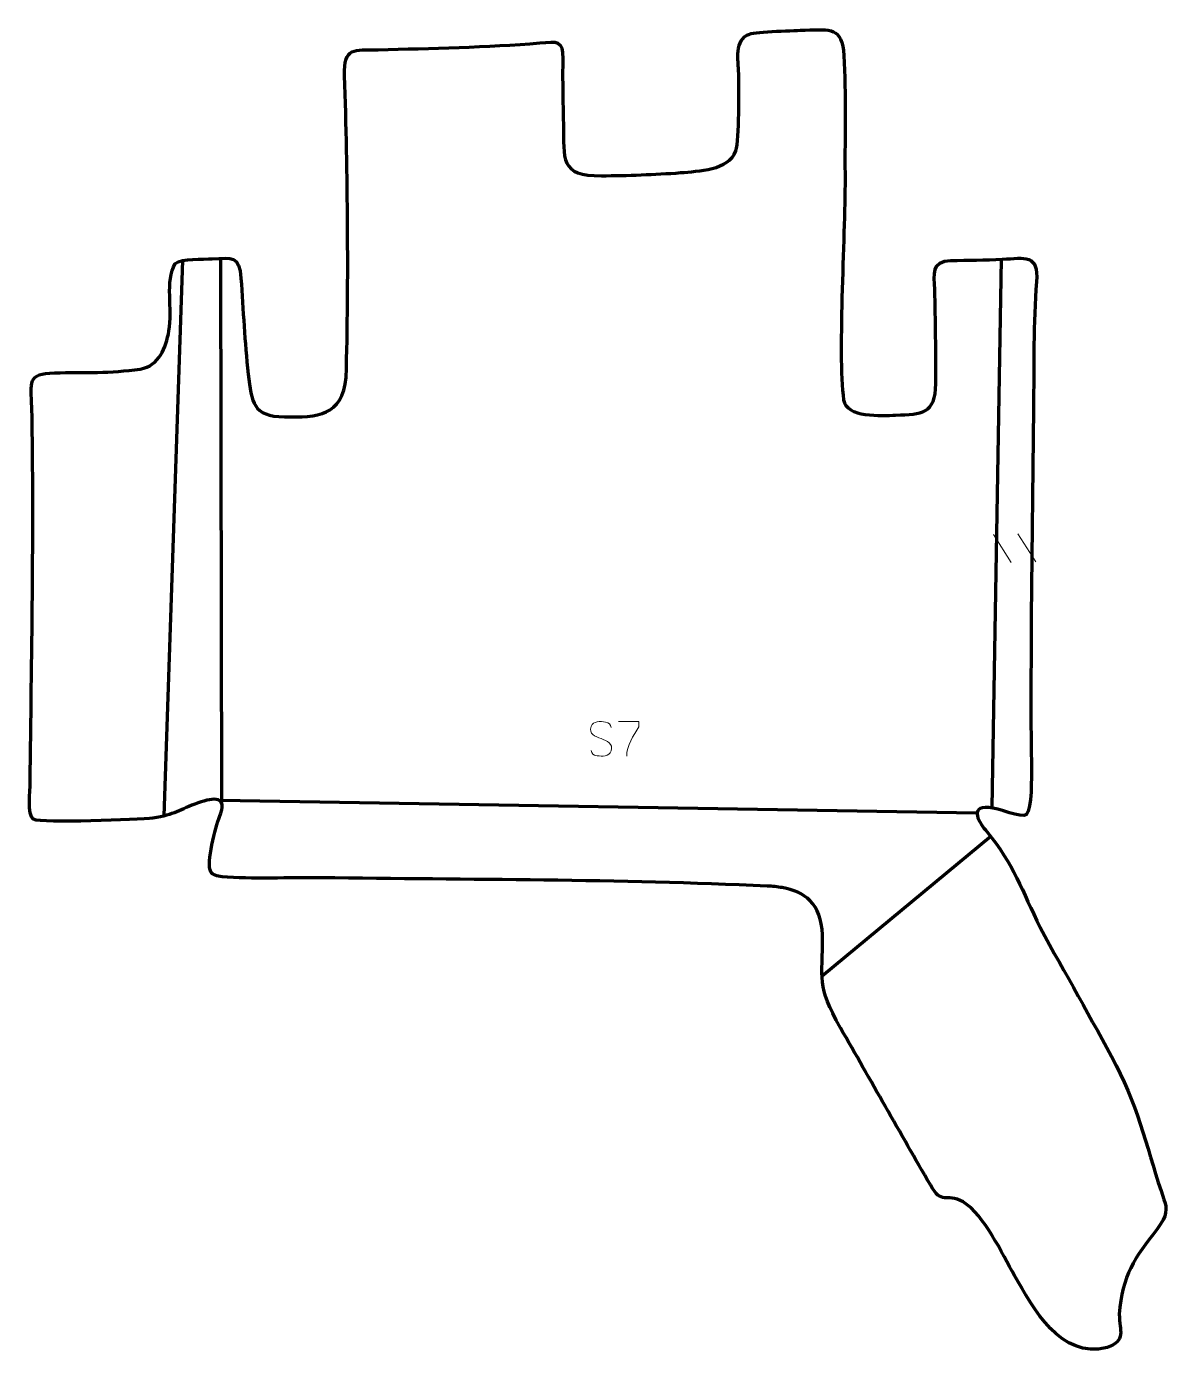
# Model space of a CAD drawing. Header units: millimetres. Extents: x -709 to 115, y -41 to 923.
import ezdxf

# ---------------------------------------------------------------- set-up
doc = ezdxf.new("R2010")
doc.units = ezdxf.units.MM
doc.header["$MEASUREMENT"] = 0
doc.layers.add('layer 2', color=7, linetype='Continuous')
doc.layers.add('layer 3', color=7, linetype='Continuous')

msp = doc.modelspace()

# ---------------------------------------------------------------- linework, layer by layer
at = {"layer": 'layer 2', "color": 140, "lineweight": 158}
for points in [[(-609.7491, 352.0533), (-609.7491, 352.0533), (-596.395, 753.5577), (-596.395, 753.5577)], [(-568.0884, 361.6766), (-568.0884, 361.6766), (-568.9207, 755.1925), (-568.9207, 755.1925)], [(-4.6314, 754.4637), (-4.6314, 754.4637), (-11.5201, 358.2667), (-11.5201, 358.2667)], [(-22.5922, 354.0288), (-22.5922, 354.0288), (-569.3024, 363.2049), (-569.3024, 363.2049)], [(-12.011, 337.4265), (-12.011, 337.4265), (-134.2364, 236.2997), (-134.2364, 236.2997)]]:
    msp.add_open_spline(points, degree=3, dxfattribs=at)
at = {"layer": 'layer 3', "color": 242, "lineweight": 158}
msp.add_open_spline([(-173.8702, 301.362), (-170.1425, 301.1908), (-166.4885, 300.8441), (-162.9709, 300.2194), (-162.9709, 300.2194), (-146.9452, 297.3732), (-134.7259, 288.8155), (-133.9478, 266.1909), (-133.9478, 266.1909), (-133.4585, 233.2854), (-138.7094, 230.12), (-120.8521, 198.8842), (-120.8521, 198.8842), (-99.1878, 161.0273), (-77.6396, 123.1037), (-55.9091, 85.2844), (-55.9091, 85.2844), (-47.2827, 70.2711), (-45.37, 79.8542), (-32.0972, 73.0526), (-32.0972, 73.0526), (-16.7789, 63.3426), (-4.194, 35.8972), (4.9867, 19.8537), (4.9867, 19.8537), (18.6316, -4.2754), (38.3398, -40.7739), (71.9156, -32.2994), (71.9156, -32.2994), (85.8767, -26.9468), (80.8959, -20.7562), (80.7239, -8.0162), (80.7239, -8.0162), (82.8199, 19.7219), (91.5439, 32.3449), (108.1936, 53.4439), (108.1936, 53.4439), (115.4506, 63.5336), (115.3866, 67.7266), (113.0029, 74.6644), (113.0029, 74.6644), (101.4571, 108.2689), (95.4979, 138.9452), (78.3528, 171.7325), (78.3528, 171.7325), (60.699, 205.4923), (41.5636, 238.0333), (23.4473, 271.4221), (23.4473, 271.4221), (10.2732, 297.7509), (4.4785, 317.3368), (-15.108, 340.79), (-15.108, 340.79), (-20.1982, 346.8851), (-28.6438, 358.9334), (-13.6059, 358.203), (-13.6059, 358.203), (-7.1816, 357.891), (10.4193, 350.0159), (13.6099, 353.1936), (13.6099, 353.1936), (17.6133, 357.1808), (17.1309, 380.8343), (17.1239, 387.2317), (17.1239, 387.2317), (17.1713, 400.1458), (16.7765, 413.0666), (16.7078, 425.9839), (16.7078, 425.9839), (16.8258, 449.3845), (16.9438, 472.785), (17.0618, 496.1855), (17.0618, 496.1855), (17.0618, 496.1855), (18.6272, 646.5539), (18.6272, 646.5539), (18.6272, 646.5539), (19.2053, 676.6602), (18.4118, 708.5406), (20.8052, 738.2423), (20.8052, 738.2423), (22.4335, 758.4497), (12.4448, 755.3338), (-3.869, 754.5008), (-3.869, 754.5008), (-16.3533, 753.8854), (-28.6325, 753.6757), (-41.1244, 753.6298), (-41.1244, 753.6298), (-55.4641, 752.8911), (-53.0558, 743.9187), (-52.7288, 732.6296), (-52.7288, 732.6296), (-52.1976, 710.1895), (-51.7784, 687.0155), (-52.0024, 664.5905), (-52.0024, 664.5905), (-52.2246, 642.3347), (-61.8851, 642.6672), (-80.9844, 641.7866), (-80.9844, 641.7866), (-90.9703, 641.3263), (-116.9162, 639.9367), (-118.6454, 652.8946), (-118.6454, 652.8946), (-123.1236, 686.4527), (-117.1603, 778.2305), (-117.5784, 816.149), (-117.5784, 816.149), (-117.8902, 844.4356), (-116.6788, 873.4752), (-118.4626, 901.6944), (-118.4626, 901.6944), (-119.7855, 922.6206), (-127.7107, 920.5788), (-146.353, 920.1103), (-146.353, 920.1103), (-152.6024, 919.9372), (-182.0516, 918.9652), (-186.4889, 917.3022), (-186.4889, 917.3022), (-198.0514, 912.9687), (-194.6565, 898.6111), (-194.4867, 888.5416), (-194.4867, 888.5416), (-194.3038, 877.7008), (-193.8642, 841.477), (-196.5473, 832.7749), (-196.5473, 832.7749), (-201.6468, 818.6809), (-223.7408, 818.2682), (-236.5027, 817.0799), (-236.5027, 817.0799), (-255.1103, 815.6797), (-275.0431, 814.9666), (-293.7118, 814.8321), (-293.7118, 814.8321), (-323.9219, 814.6143), (-320.7868, 826.6178), (-321.2118, 852.6334), (-321.2118, 852.6334), (-321.4683, 868.2342), (-321.9844, 883.8404), (-321.6405, 899.44), (-321.6405, 899.44), (-321.3418, 912.9897), (-325.7288, 911.9354), (-338.2361, 910.8859), (-338.2361, 910.8859), (-376.1128, 907.7076), (-417.089, 906.9715), (-455.1367, 905.9254), (-455.1367, 905.9254), (-472.615, 905.4447), (-480.0854, 908.5334), (-479.3712, 887.147), (-479.3712, 887.147), (-477.1285, 816.775), (-476.331, 739.7086), (-478.2354, 669.0768), (-478.2354, 669.0768), (-481.3262, 640.8297), (-498.6734, 640.244), (-522.8688, 640.4737), (-522.8688, 640.4737), (-546.0135, 641.0672), (-546.4492, 650.6711), (-549.0726, 671.4959), (-549.0726, 671.4959), (-551.7894, 694.903), (-552.6144, 717.3922), (-554.3329, 740.7417), (-554.3329, 740.7417), (-555.5339, 757.0591), (-560.3375, 755.7893), (-575.0921, 754.7645), (-575.0921, 754.7645), (-581.5347, 754.3957), (-597.2326, 755.3022), (-601.8381, 751.377), (-601.8381, 751.377), (-609.4658, 738.4599), (-603.4347, 718.5315), (-606.3688, 702.7279), (-606.3688, 702.7279), (-608.6687, 690.3403), (-613.3732, 677.6941), (-627.1276, 675.0895), (-627.1276, 675.0895), (-648.4847, 671.9041), (-667.7655, 672.869), (-689.0741, 672.3639), (-689.0741, 672.3639), (-709.2746, 671.885), (-706.0473, 665.4899), (-705.5475, 647.4329), (-705.5475, 647.4329), (-703.7669, 557.0225), (-705.8205, 466.6571), (-706.723, 376.2532), (-706.723, 376.2532), (-706.7856, 369.9918), (-709.1228, 353.1035), (-704.2177, 349.6182), (-704.2177, 349.6182), (-698.4507, 346.4036), (-628.2865, 349.6258), (-617.9645, 350.4758), (-617.9645, 350.4758), (-602.177, 352.7453), (-598.7077, 356.8022), (-585.3249, 361.4584), (-585.3249, 361.4584), (-573.8428, 365.453), (-563.5274, 366.8554), (-569.874, 351.4335), (-569.874, 351.4335), (-572.5188, 344.2917), (-579.7325, 317.8503), (-576.1468, 311.68), (-576.1468, 311.68), (-574.8144, 309.3871), (-571.597, 308.4399), (-567.9017, 308.1083), (-567.9017, 308.1083), (-547.3684, 306.2658), (-518.1456, 307.6486), (-496.6619, 307.3467), (-496.6619, 307.3467), (-389.0818, 305.9052), (-281.3642, 306.2722), (-173.8702, 301.362)], degree=3, knots=[0, 0, 0, 0, 0.01694915, 0.01694915, 0.01694915, 0.01694915, 0.03389831, 0.03389831, 0.03389831, 0.03389831, 0.05084746, 0.05084746, 0.05084746, 0.05084746, 0.06779661, 0.06779661, 0.06779661, 0.06779661, 0.08474576, 0.08474576, 0.08474576, 0.08474576, 0.10169492, 0.10169492, 0.10169492, 0.10169492, 0.11864407, 0.11864407, 0.11864407, 0.11864407, 0.13559322, 0.13559322, 0.13559322, 0.13559322, 0.15254237, 0.15254237, 0.15254237, 0.15254237, 0.16949153, 0.16949153, 0.16949153, 0.16949153, 0.18644068, 0.18644068, 0.18644068, 0.18644068, 0.20338983, 0.20338983, 0.20338983, 0.20338983, 0.22033898, 0.22033898, 0.22033898, 0.22033898, 0.23728814, 0.23728814, 0.23728814, 0.23728814, 0.25423729, 0.25423729, 0.25423729, 0.25423729, 0.27118644, 0.27118644, 0.27118644, 0.27118644, 0.28813559, 0.28813559, 0.28813559, 0.28813559, 0.30508475, 0.30508475, 0.30508475, 0.30508475, 0.3220339, 0.3220339, 0.3220339, 0.3220339, 0.33898305, 0.33898305, 0.33898305, 0.33898305, 0.3559322, 0.3559322, 0.3559322, 0.3559322, 0.37288136, 0.37288136, 0.37288136, 0.37288136, 0.38983051, 0.38983051, 0.38983051, 0.38983051, 0.40677966, 0.40677966, 0.40677966, 0.40677966, 0.42372881, 0.42372881, 0.42372881, 0.42372881, 0.44067797, 0.44067797, 0.44067797, 0.44067797, 0.45762712, 0.45762712, 0.45762712, 0.45762712, 0.47457627, 0.47457627, 0.47457627, 0.47457627, 0.49152542, 0.49152542, 0.49152542, 0.49152542, 0.50847458, 0.50847458, 0.50847458, 0.50847458, 0.52542373, 0.52542373, 0.52542373, 0.52542373, 0.54237288, 0.54237288, 0.54237288, 0.54237288, 0.55932203, 0.55932203, 0.55932203, 0.55932203, 0.57627119, 0.57627119, 0.57627119, 0.57627119, 0.59322034, 0.59322034, 0.59322034, 0.59322034, 0.61016949, 0.61016949, 0.61016949, 0.61016949, 0.62711864, 0.62711864, 0.62711864, 0.62711864, 0.6440678, 0.6440678, 0.6440678, 0.6440678, 0.66101695, 0.66101695, 0.66101695, 0.66101695, 0.6779661, 0.6779661, 0.6779661, 0.6779661, 0.69491525, 0.69491525, 0.69491525, 0.69491525, 0.71186441, 0.71186441, 0.71186441, 0.71186441, 0.72881356, 0.72881356, 0.72881356, 0.72881356, 0.74576271, 0.74576271, 0.74576271, 0.74576271, 0.76271186, 0.76271186, 0.76271186, 0.76271186, 0.77966102, 0.77966102, 0.77966102, 0.77966102, 0.79661017, 0.79661017, 0.79661017, 0.79661017, 0.81355932, 0.81355932, 0.81355932, 0.81355932, 0.83050847, 0.83050847, 0.83050847, 0.83050847, 0.84745763, 0.84745763, 0.84745763, 0.84745763, 0.86440678, 0.86440678, 0.86440678, 0.86440678, 0.88135593, 0.88135593, 0.88135593, 0.88135593, 0.89830508, 0.89830508, 0.89830508, 0.89830508, 0.91525424, 0.91525424, 0.91525424, 0.91525424, 0.93220339, 0.93220339, 0.93220339, 0.93220339, 0.94915254, 0.94915254, 0.94915254, 0.94915254, 0.96610169, 0.96610169, 0.96610169, 0.96610169, 1, 1, 1, 1], dxfattribs=at)
at = {"layer": 'layer 3', "color": 250, "lineweight": 9}
for points in [[(-10.2669, 555.5073), (-10.2669, 555.5073), (2.6028, 535.2757), (2.6028, 535.2757)], [(7.4576, 555.9467), (7.4576, 555.9467), (20.3272, 535.7152), (20.3272, 535.7152)]]:
    msp.add_open_spline(points, degree=3, dxfattribs=at)
for points in [[(-293.9548, 407.9365), (-298.2031, 409.4069), (-303.1112, 411.2027), (-301.1061, 416.723), (-301.1061, 416.723), (-299.6026, 420.8629), (-294.389, 420.4744), (-290.7854, 419.8733), (-290.7854, 419.8733), (-287.9248, 419.3961), (-287.0601, 418.1829), (-286.7495, 416.0988)], [(-281.3683, 420.2419), (-281.3683, 420.2419), (-266.5522, 420.2419), (-266.5522, 420.2419), (-266.5522, 420.2419), (-266.5525, 418.9923), (-266.5525, 417.7427), (-266.5522, 416.4929), (-266.5522, 416.4929), (-270.5466, 410.4958), (-275.4618, 402.6622), (-275.4618, 395.2834)], [(-293.9548, 407.9364), (-289.9362, 406.2897), (-284.9067, 404.4014), (-286.7407, 399.0411), (-286.7407, 399.0411), (-288.2005, 394.7747), (-293.1113, 395.0314), (-296.8374, 395.5861), (-296.8374, 395.5861), (-299.5874, 395.9959), (-300.8083, 397.2094), (-301.1863, 399.3216)]]:
    msp.add_open_spline(points, degree=3, knots=[0, 0, 0, 0, 0.25, 0.25, 0.25, 0.25, 0.5, 0.5, 0.5, 0.5, 1, 1, 1, 1], dxfattribs=at)

doc.saveas('drawing.dxf')
